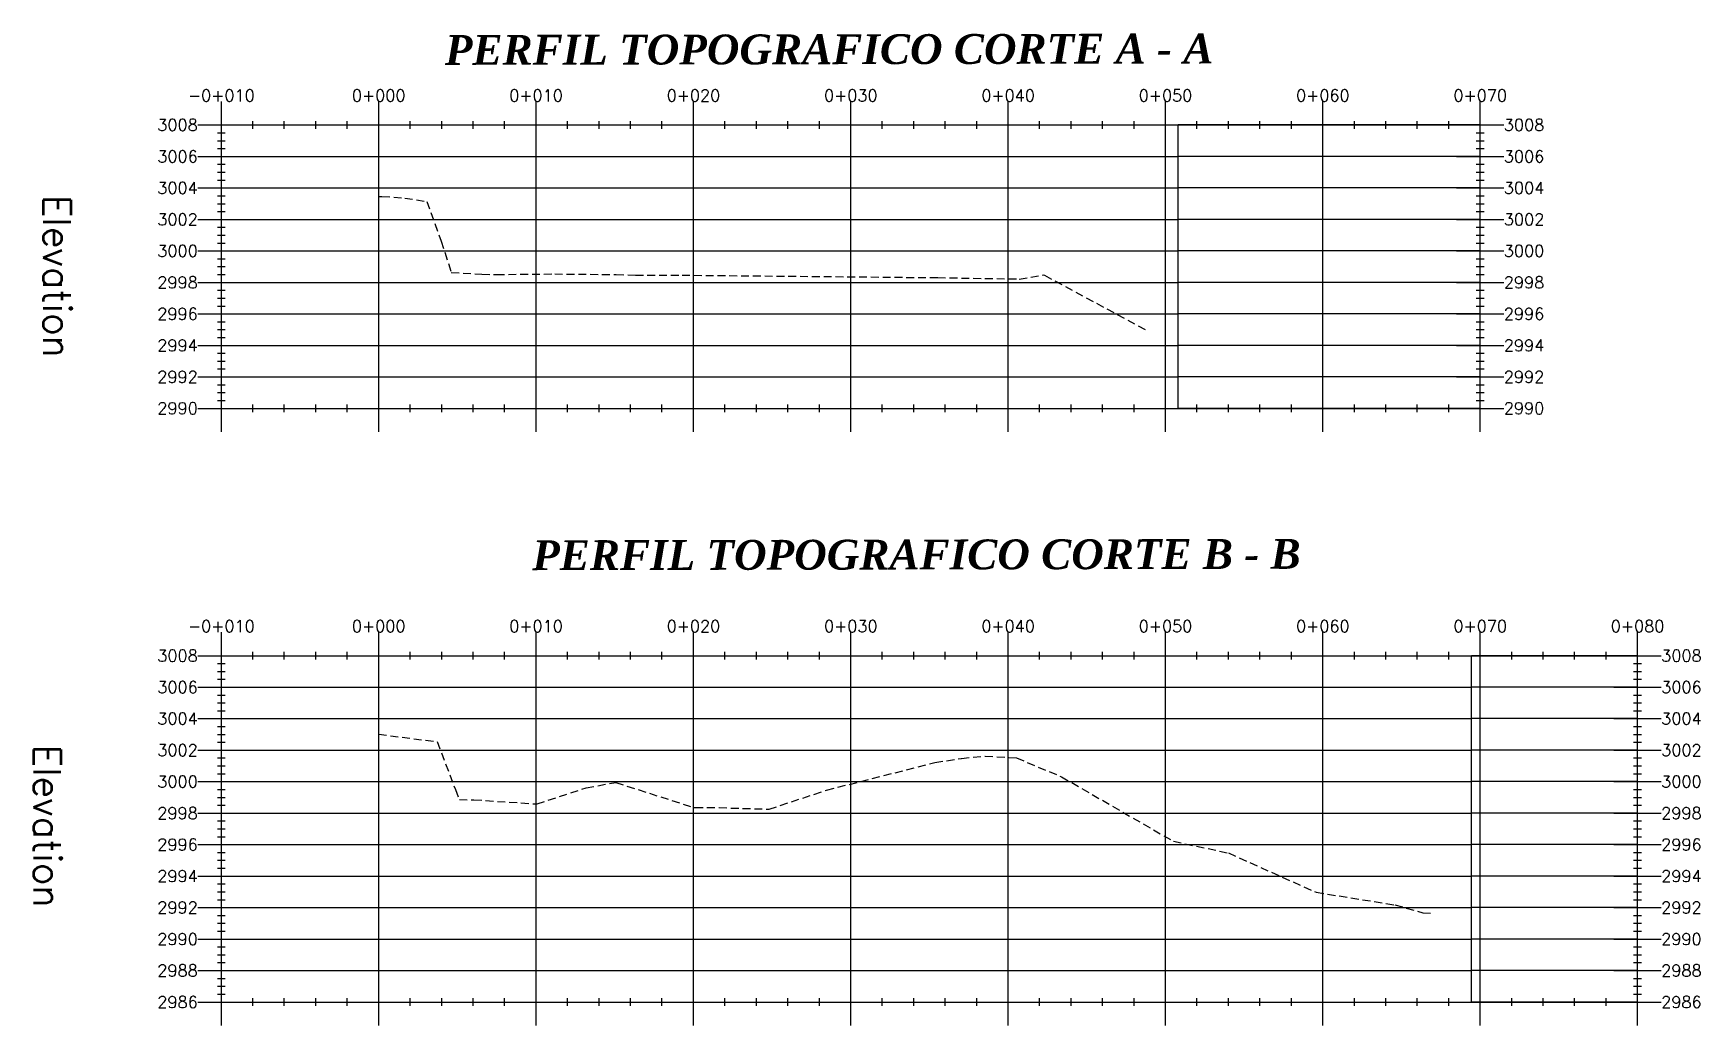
# Model space of a CAD drawing. Header units: metres. Extents: x 706327 to 707479, y 8490049 to 8490642.
# Drawn here: x 706326.9 to 706432.8, y 8490579.3 to 8490642.4 of the extents above; entities that cross this region are included whole.
import ezdxf

# ---------------------------------------------------------------- set-up
doc = ezdxf.new("R2010")
doc.units = ezdxf.units.M
doc.linetypes.add('DASHED', pattern=[0.75, 0.5, -0.25])
for name, color, linetype in [('C-PROP-BRNG', 92, 'Continuous'), ('C-ROAD-PROF', 1, 'DASHED'), ('C-ROAD-PROF-GRID-GEOM', 5, 'Continuous'), ('C-ROAD-PROF-GRID-MAJR', 8, 'Continuous'), ('C-ROAD-PROF-TEXT', 11, 'Continuous'), ('C-ROAD-PROF-TITL', 11, 'Continuous'), ('C-ROAD-PROF-TTLB', 5, 'Continuous')]:
    doc.layers.add(name, color=color, linetype=linetype)
doc.styles.add('MtXpl_Palatino_Linot', font='')
doc.styles.get("Standard").update_dxf_attribs({"font": 'simplex.shx'})
doc.styles.get('MtXpl_Palatino_Linot').set_extended_font_data('Palatino Linotype', italic=True, bold=True)

msp = doc.modelspace()

# ---------------------------------------------------------------- linework, layer by layer
at = {"layer": 'C-ROAD-PROF', "color": 1, "linetype": 'DASHED', "lineweight": -3}
for p, q in [((706348.8248, 8490631.9955), (706349.0278, 8490632.0005)), ((706349.0278, 8490632.0005), (706350.482, 8490631.8919)), ((706350.482, 8490631.8919), (706351.8863, 8490631.6779)), ((706351.8863, 8490631.6779), (706352.7988, 8490629.1604)), ((706352.7988, 8490629.1604), (706353.4316, 8490627.1729)), ((706353.4316, 8490627.1729), (706355.3759, 8490627.0545)), ((706355.3759, 8490627.0545), (706356.3182, 8490627.0379)), ((706356.3182, 8490627.0379), (706360.0124, 8490627.073)), ((706360.0124, 8490627.073), (706363.9081, 8490627.0281)), ((706363.9081, 8490627.0281), (706365.1427, 8490626.9904)), ((706365.1427, 8490626.9904), (706368.1025, 8490626.9945)), ((706368.1025, 8490626.9945), (706384.3516, 8490626.8362)), ((706384.3516, 8490626.8362), (706389.5294, 8490626.7479)), ((706389.5294, 8490626.7479), (706391.0708, 8490627.0148)), ((706391.0708, 8490627.0148), (706391.1372, 8490626.9848)), ((706391.1372, 8490626.9848), (706397.7382, 8490623.4312)), ((706348.8248, 8490597.8346), (706352.5388, 8490597.3638)), ((706352.5388, 8490597.3638), (706353.6948, 8490594.3293)), ((706377.2834, 8490594.2818), (706384.1697, 8490596.0345)), ((706384.1697, 8490596.0345), (706385.8474, 8490596.3025)), ((706385.8474, 8490596.3025), (706385.8486, 8490596.3023)), ((706385.8486, 8490596.3023), (706387.3607, 8490596.4377)), ((706387.3607, 8490596.4377), (706389.3509, 8490596.3326)), ((706389.3509, 8490596.3326), (706392.2107, 8490595.1346)), ((706362.0081, 8490594.4323), (706363.8858, 8490594.7729)), ((706363.8858, 8490594.7729), (706368.8289, 8490593.1834)), ((706392.2107, 8490595.1346), (706399.324, 8490591.0354)), ((706353.6948, 8490594.3293), (706353.9549, 8490593.6876)), ((706353.9549, 8490593.6876), (706354.8706, 8490593.6688)), ((706354.8706, 8490593.6688), (706358.886, 8490593.4058)), ((706358.886, 8490593.4058), (706362.0081, 8490594.4323)), ((706373.6294, 8490593.0746), (706377.2834, 8490594.2818)), ((706368.8289, 8490593.1834), (706368.9333, 8490593.1851)), ((706368.9333, 8490593.1851), (706370.4521, 8490593.1715)), ((706370.4521, 8490593.1715), (706373.6294, 8490593.0746)), ((706399.324, 8490591.0354), (706402.823, 8490590.2921)), ((706402.823, 8490590.2921), (706408.3878, 8490587.7973)), ((706408.3878, 8490587.7973), (706413.3958, 8490586.9951)), ((706413.3958, 8490586.9951), (706415.1748, 8490586.4997)), ((706415.1748, 8490586.4997), (706415.7198, 8490586.4565))]:
    msp.add_line(p, q, dxfattribs=at)
at = {"layer": 'C-ROAD-PROF-GRID-GEOM', "color": 5, "linetype": 'Continuous', "lineweight": -3}
for p, q in [((706348.8248, 8490618.5348), (706348.8248, 8490636.5348)), ((706399.6228, 8490618.5348), (706399.6228, 8490636.5348)), ((706348.8248, 8490580.8248), (706348.8248, 8490602.8248)), ((706418.273, 8490580.8248), (706418.273, 8490602.8248))]:
    msp.add_line(p, q, dxfattribs=at)
at = {"layer": 'C-ROAD-PROF-GRID-MAJR', "color": 8, "linetype": 'Continuous', "lineweight": -3}
for p, q in [((706338.8248, 8490636.5348), (706348.8248, 8490636.5348)), ((706338.8248, 8490618.5348), (706338.8248, 8490636.5348)), ((706348.8248, 8490636.5348), (706399.6228, 8490636.5348)), ((706348.8248, 8490618.5348), (706348.8248, 8490636.5348)), ((706358.8248, 8490618.5348), (706358.8248, 8490636.5348)), ((706368.8248, 8490618.5348), (706368.8248, 8490636.5348)), ((706378.8248, 8490618.5348), (706378.8248, 8490636.5348)), ((706388.8248, 8490618.5348), (706388.8248, 8490636.5348)), ((706398.8248, 8490618.5348), (706398.8248, 8490636.5348)), ((706418.8248, 8490636.5348), (706399.6228, 8490636.5348)), ((706408.8248, 8490618.5348), (706408.8248, 8490636.5348)), ((706418.8248, 8490618.5348), (706418.8248, 8490636.5348)), ((706338.8248, 8490634.5348), (706348.8248, 8490634.5348)), ((706348.8248, 8490634.5348), (706399.6228, 8490634.5348)), ((706418.8248, 8490634.5348), (706399.6228, 8490634.5348)), ((706338.8248, 8490632.5348), (706348.8248, 8490632.5348)), ((706348.8248, 8490632.5348), (706399.6228, 8490632.5348)), ((706418.8248, 8490632.5348), (706399.6228, 8490632.5348)), ((706338.8248, 8490630.5348), (706348.8248, 8490630.5348)), ((706348.8248, 8490630.5348), (706399.6228, 8490630.5348)), ((706418.8248, 8490630.5348), (706399.6228, 8490630.5348)), ((706338.8248, 8490628.5348), (706348.8248, 8490628.5348)), ((706348.8248, 8490628.5348), (706399.6228, 8490628.5348)), ((706418.8248, 8490628.5348), (706399.6228, 8490628.5348)), ((706338.8248, 8490626.5348), (706348.8248, 8490626.5348)), ((706348.8248, 8490626.5348), (706399.6228, 8490626.5348)), ((706418.8248, 8490626.5348), (706399.6228, 8490626.5348)), ((706338.8248, 8490624.5348), (706348.8248, 8490624.5348)), ((706348.8248, 8490624.5348), (706399.6228, 8490624.5348)), ((706418.8248, 8490624.5348), (706399.6228, 8490624.5348)), ((706338.8248, 8490622.5348), (706348.8248, 8490622.5348)), ((706348.8248, 8490622.5348), (706399.6228, 8490622.5348)), ((706418.8248, 8490622.5348), (706399.6228, 8490622.5348)), ((706338.8248, 8490620.5348), (706348.8248, 8490620.5348)), ((706348.8248, 8490620.5348), (706399.6228, 8490620.5348)), ((706418.8248, 8490620.5348), (706399.6228, 8490620.5348)), ((706338.8248, 8490618.5348), (706348.8248, 8490618.5348)), ((706348.8248, 8490618.5348), (706399.6228, 8490618.5348)), ((706418.8248, 8490618.5348), (706399.6228, 8490618.5348)), ((706338.8248, 8490602.8248), (706348.8248, 8490602.8248)), ((706338.8248, 8490580.8248), (706338.8248, 8490602.8248)), ((706348.8248, 8490602.8248), (706418.273, 8490602.8248)), ((706348.8248, 8490580.8248), (706348.8248, 8490602.8248)), ((706358.8248, 8490580.8248), (706358.8248, 8490602.8248)), ((706368.8248, 8490580.8248), (706368.8248, 8490602.8248)), ((706378.8248, 8490580.8248), (706378.8248, 8490602.8248)), ((706388.8248, 8490580.8248), (706388.8248, 8490602.8248)), ((706398.8248, 8490580.8248), (706398.8248, 8490602.8248)), ((706408.8248, 8490580.8248), (706408.8248, 8490602.8248)), ((706428.8248, 8490602.8248), (706418.273, 8490602.8248)), ((706418.8248, 8490580.8248), (706418.8248, 8490602.8248)), ((706428.8248, 8490580.8248), (706428.8248, 8490602.8248)), ((706338.8248, 8490600.8248), (706348.8248, 8490600.8248)), ((706348.8248, 8490600.8248), (706418.273, 8490600.8248)), ((706428.8248, 8490600.8248), (706418.273, 8490600.8248)), ((706338.8248, 8490598.8248), (706348.8248, 8490598.8248)), ((706348.8248, 8490598.8248), (706418.273, 8490598.8248)), ((706428.8248, 8490598.8248), (706418.273, 8490598.8248)), ((706338.8248, 8490596.8248), (706348.8248, 8490596.8248)), ((706348.8248, 8490596.8248), (706418.273, 8490596.8248)), ((706428.8248, 8490596.8248), (706418.273, 8490596.8248)), ((706338.8248, 8490594.8248), (706348.8248, 8490594.8248)), ((706348.8248, 8490594.8248), (706418.273, 8490594.8248)), ((706428.8248, 8490594.8248), (706418.273, 8490594.8248)), ((706338.8248, 8490592.8248), (706348.8248, 8490592.8248)), ((706348.8248, 8490592.8248), (706418.273, 8490592.8248)), ((706428.8248, 8490592.8248), (706418.273, 8490592.8248)), ((706338.8248, 8490590.8248), (706348.8248, 8490590.8248)), ((706348.8248, 8490590.8248), (706418.273, 8490590.8248)), ((706428.8248, 8490590.8248), (706418.273, 8490590.8248)), ((706338.8248, 8490588.8248), (706348.8248, 8490588.8248)), ((706348.8248, 8490588.8248), (706418.273, 8490588.8248)), ((706428.8248, 8490588.8248), (706418.273, 8490588.8248)), ((706338.8248, 8490586.8248), (706348.8248, 8490586.8248)), ((706348.8248, 8490586.8248), (706418.273, 8490586.8248)), ((706428.8248, 8490586.8248), (706418.273, 8490586.8248)), ((706338.8248, 8490584.8248), (706348.8248, 8490584.8248)), ((706348.8248, 8490584.8248), (706418.273, 8490584.8248)), ((706428.8248, 8490584.8248), (706418.273, 8490584.8248)), ((706338.8248, 8490582.8248), (706348.8248, 8490582.8248)), ((706348.8248, 8490582.8248), (706418.273, 8490582.8248)), ((706428.8248, 8490582.8248), (706418.273, 8490582.8248)), ((706338.8248, 8490580.8248), (706348.8248, 8490580.8248)), ((706348.8248, 8490580.8248), (706418.273, 8490580.8248)), ((706428.8248, 8490580.8248), (706418.273, 8490580.8248))]:
    msp.add_line(p, q, dxfattribs=at)
at = {"layer": 'C-ROAD-PROF-TEXT', "color": 11, "linetype": 'Continuous', "lineweight": -3}
for p, q in [((706338.8248, 8490635.0348), (706338.8248, 8490638.0348)), ((706348.8248, 8490635.0348), (706348.8248, 8490638.0348)), ((706358.8248, 8490635.0348), (706358.8248, 8490638.0348)), ((706368.8248, 8490635.0348), (706368.8248, 8490638.0348)), ((706378.8248, 8490635.0348), (706378.8248, 8490638.0348)), ((706388.8248, 8490635.0348), (706388.8248, 8490638.0348)), ((706398.8248, 8490635.0348), (706398.8248, 8490638.0348)), ((706408.8248, 8490635.0348), (706408.8248, 8490638.0348)), ((706418.8248, 8490635.0348), (706418.8248, 8490638.0348)), ((706337.3248, 8490636.5348), (706340.3248, 8490636.5348)), ((706338.5748, 8490636.0348), (706339.0748, 8490636.0348)), ((706340.8248, 8490636.2848), (706340.8248, 8490636.7848)), ((706342.8248, 8490636.2848), (706342.8248, 8490636.7848)), ((706344.8248, 8490636.2848), (706344.8248, 8490636.7848)), ((706346.8248, 8490636.2848), (706346.8248, 8490636.7848)), ((706350.8248, 8490636.2848), (706350.8248, 8490636.7848)), ((706352.8248, 8490636.2848), (706352.8248, 8490636.7848)), ((706354.8248, 8490636.2848), (706354.8248, 8490636.7848)), ((706356.8248, 8490636.2848), (706356.8248, 8490636.7848)), ((706360.8248, 8490636.2848), (706360.8248, 8490636.7848)), ((706362.8248, 8490636.2848), (706362.8248, 8490636.7848)), ((706364.8248, 8490636.2848), (706364.8248, 8490636.7848)), ((706366.8248, 8490636.2848), (706366.8248, 8490636.7848)), ((706370.8248, 8490636.2848), (706370.8248, 8490636.7848)), ((706372.8248, 8490636.2848), (706372.8248, 8490636.7848)), ((706374.8248, 8490636.2848), (706374.8248, 8490636.7848)), ((706376.8248, 8490636.2848), (706376.8248, 8490636.7848)), ((706380.8248, 8490636.2848), (706380.8248, 8490636.7848)), ((706382.8248, 8490636.2848), (706382.8248, 8490636.7848)), ((706384.8248, 8490636.2848), (706384.8248, 8490636.7848)), ((706386.8248, 8490636.2848), (706386.8248, 8490636.7848)), ((706390.8248, 8490636.2848), (706390.8248, 8490636.7848)), ((706392.8248, 8490636.2848), (706392.8248, 8490636.7848)), ((706394.8248, 8490636.2848), (706394.8248, 8490636.7848)), ((706396.8248, 8490636.2848), (706396.8248, 8490636.7848)), ((706400.8248, 8490636.2848), (706400.8248, 8490636.7848)), ((706402.8248, 8490636.2848), (706402.8248, 8490636.7848)), ((706404.8248, 8490636.2848), (706404.8248, 8490636.7848)), ((706406.8248, 8490636.2848), (706406.8248, 8490636.7848)), ((706410.8248, 8490636.2848), (706410.8248, 8490636.7848)), ((706412.8248, 8490636.2848), (706412.8248, 8490636.7848)), ((706414.8248, 8490636.2848), (706414.8248, 8490636.7848)), ((706416.8248, 8490636.2848), (706416.8248, 8490636.7848)), ((706417.3248, 8490636.5348), (706420.3248, 8490636.5348)), ((706418.5748, 8490636.0348), (706419.0748, 8490636.0348)), ((706338.5748, 8490635.5348), (706339.0748, 8490635.5348)), ((706338.5748, 8490635.0348), (706339.0748, 8490635.0348)), ((706418.5748, 8490635.5348), (706419.0748, 8490635.5348)), ((706418.5748, 8490635.0348), (706419.0748, 8490635.0348)), ((706337.3248, 8490634.5348), (706340.3248, 8490634.5348)), ((706338.5748, 8490634.0348), (706339.0748, 8490634.0348)), ((706417.3248, 8490634.5348), (706420.3248, 8490634.5348)), ((706418.5748, 8490634.0348), (706419.0748, 8490634.0348)), ((706338.5748, 8490633.5348), (706339.0748, 8490633.5348)), ((706338.5748, 8490633.0348), (706339.0748, 8490633.0348)), ((706418.5748, 8490633.5348), (706419.0748, 8490633.5348)), ((706418.5748, 8490633.0348), (706419.0748, 8490633.0348)), ((706337.3248, 8490632.5348), (706340.3248, 8490632.5348)), ((706338.5748, 8490632.0348), (706339.0748, 8490632.0348)), ((706417.3248, 8490632.5348), (706420.3248, 8490632.5348)), ((706418.5748, 8490632.0348), (706419.0748, 8490632.0348)), ((706338.5748, 8490631.5348), (706339.0748, 8490631.5348)), ((706338.5748, 8490631.0348), (706339.0748, 8490631.0348)), ((706418.5748, 8490631.5348), (706419.0748, 8490631.5348)), ((706418.5748, 8490631.0348), (706419.0748, 8490631.0348)), ((706337.3248, 8490630.5348), (706340.3248, 8490630.5348)), ((706338.5748, 8490630.0348), (706339.0748, 8490630.0348)), ((706417.3248, 8490630.5348), (706420.3248, 8490630.5348)), ((706418.5748, 8490630.0348), (706419.0748, 8490630.0348)), ((706337.3248, 8490628.5348), (706340.3248, 8490628.5348)), ((706338.5748, 8490629.5348), (706339.0748, 8490629.5348)), ((706338.5748, 8490629.0348), (706339.0748, 8490629.0348)), ((706417.3248, 8490628.5348), (706420.3248, 8490628.5348)), ((706418.5748, 8490629.5348), (706419.0748, 8490629.5348)), ((706418.5748, 8490629.0348), (706419.0748, 8490629.0348)), ((706338.5748, 8490628.0348), (706339.0748, 8490628.0348)), ((706338.5748, 8490627.5348), (706339.0748, 8490627.5348)), ((706418.5748, 8490628.0348), (706419.0748, 8490628.0348)), ((706418.5748, 8490627.5348), (706419.0748, 8490627.5348)), ((706337.3248, 8490626.5348), (706340.3248, 8490626.5348)), ((706338.5748, 8490627.0348), (706339.0748, 8490627.0348)), ((706417.3248, 8490626.5348), (706420.3248, 8490626.5348)), ((706418.5748, 8490627.0348), (706419.0748, 8490627.0348)), ((706338.5748, 8490626.0348), (706339.0748, 8490626.0348)), ((706338.5748, 8490625.5348), (706339.0748, 8490625.5348)), ((706418.5748, 8490626.0348), (706419.0748, 8490626.0348)), ((706418.5748, 8490625.5348), (706419.0748, 8490625.5348)), ((706337.3248, 8490624.5348), (706340.3248, 8490624.5348)), ((706338.5748, 8490625.0348), (706339.0748, 8490625.0348)), ((706417.3248, 8490624.5348), (706420.3248, 8490624.5348)), ((706418.5748, 8490625.0348), (706419.0748, 8490625.0348)), ((706338.5748, 8490624.0348), (706339.0748, 8490624.0348)), ((706338.5748, 8490623.5348), (706339.0748, 8490623.5348)), ((706418.5748, 8490624.0348), (706419.0748, 8490624.0348)), ((706418.5748, 8490623.5348), (706419.0748, 8490623.5348)), ((706337.3248, 8490622.5348), (706340.3248, 8490622.5348)), ((706338.5748, 8490623.0348), (706339.0748, 8490623.0348)), ((706417.3248, 8490622.5348), (706420.3248, 8490622.5348)), ((706418.5748, 8490623.0348), (706419.0748, 8490623.0348)), ((706338.5748, 8490622.0348), (706339.0748, 8490622.0348)), ((706338.5748, 8490621.5348), (706339.0748, 8490621.5348)), ((706418.5748, 8490622.0348), (706419.0748, 8490622.0348)), ((706418.5748, 8490621.5348), (706419.0748, 8490621.5348)), ((706337.3248, 8490620.5348), (706340.3248, 8490620.5348)), ((706338.5748, 8490621.0348), (706339.0748, 8490621.0348)), ((706338.5748, 8490620.0348), (706339.0748, 8490620.0348)), ((706338.8248, 8490617.0348), (706338.8248, 8490620.0348)), ((706348.8248, 8490617.0348), (706348.8248, 8490620.0348)), ((706358.8248, 8490617.0348), (706358.8248, 8490620.0348)), ((706368.8248, 8490617.0348), (706368.8248, 8490620.0348)), ((706378.8248, 8490617.0348), (706378.8248, 8490620.0348)), ((706388.8248, 8490617.0348), (706388.8248, 8490620.0348)), ((706398.8248, 8490617.0348), (706398.8248, 8490620.0348)), ((706408.8248, 8490617.0348), (706408.8248, 8490620.0348)), ((706417.3248, 8490620.5348), (706420.3248, 8490620.5348)), ((706418.5748, 8490621.0348), (706419.0748, 8490621.0348)), ((706418.5748, 8490620.0348), (706419.0748, 8490620.0348)), ((706418.8248, 8490617.0348), (706418.8248, 8490620.0348)), ((706338.5748, 8490619.5348), (706339.0748, 8490619.5348)), ((706338.5748, 8490619.0348), (706339.0748, 8490619.0348)), ((706418.5748, 8490619.5348), (706419.0748, 8490619.5348)), ((706418.5748, 8490619.0348), (706419.0748, 8490619.0348)), ((706337.3248, 8490618.5348), (706340.3248, 8490618.5348)), ((706340.8248, 8490618.2848), (706340.8248, 8490618.7848)), ((706342.8248, 8490618.2848), (706342.8248, 8490618.7848)), ((706344.8248, 8490618.2848), (706344.8248, 8490618.7848)), ((706346.8248, 8490618.2848), (706346.8248, 8490618.7848)), ((706350.8248, 8490618.2848), (706350.8248, 8490618.7848)), ((706352.8248, 8490618.2848), (706352.8248, 8490618.7848)), ((706354.8248, 8490618.2848), (706354.8248, 8490618.7848)), ((706356.8248, 8490618.2848), (706356.8248, 8490618.7848)), ((706360.8248, 8490618.2848), (706360.8248, 8490618.7848)), ((706362.8248, 8490618.2848), (706362.8248, 8490618.7848)), ((706364.8248, 8490618.2848), (706364.8248, 8490618.7848)), ((706366.8248, 8490618.2848), (706366.8248, 8490618.7848)), ((706370.8248, 8490618.2848), (706370.8248, 8490618.7848)), ((706372.8248, 8490618.2848), (706372.8248, 8490618.7848)), ((706374.8248, 8490618.2848), (706374.8248, 8490618.7848)), ((706376.8248, 8490618.2848), (706376.8248, 8490618.7848)), ((706380.8248, 8490618.2848), (706380.8248, 8490618.7848)), ((706382.8248, 8490618.2848), (706382.8248, 8490618.7848)), ((706384.8248, 8490618.2848), (706384.8248, 8490618.7848)), ((706386.8248, 8490618.2848), (706386.8248, 8490618.7848)), ((706390.8248, 8490618.2848), (706390.8248, 8490618.7848)), ((706392.8248, 8490618.2848), (706392.8248, 8490618.7848)), ((706394.8248, 8490618.2848), (706394.8248, 8490618.7848)), ((706396.8248, 8490618.2848), (706396.8248, 8490618.7848)), ((706400.8248, 8490618.2848), (706400.8248, 8490618.7848)), ((706402.8248, 8490618.2848), (706402.8248, 8490618.7848)), ((706404.8248, 8490618.2848), (706404.8248, 8490618.7848)), ((706406.8248, 8490618.2848), (706406.8248, 8490618.7848)), ((706410.8248, 8490618.2848), (706410.8248, 8490618.7848)), ((706412.8248, 8490618.2848), (706412.8248, 8490618.7848)), ((706414.8248, 8490618.2848), (706414.8248, 8490618.7848)), ((706416.8248, 8490618.2848), (706416.8248, 8490618.7848)), ((706417.3248, 8490618.5348), (706420.3248, 8490618.5348)), ((706338.8248, 8490601.3248), (706338.8248, 8490604.3248)), ((706348.8248, 8490601.3248), (706348.8248, 8490604.3248)), ((706358.8248, 8490601.3248), (706358.8248, 8490604.3248)), ((706368.8248, 8490601.3248), (706368.8248, 8490604.3248)), ((706378.8248, 8490601.3248), (706378.8248, 8490604.3248)), ((706388.8248, 8490601.3248), (706388.8248, 8490604.3248)), ((706398.8248, 8490601.3248), (706398.8248, 8490604.3248)), ((706408.8248, 8490601.3248), (706408.8248, 8490604.3248)), ((706418.8248, 8490601.3248), (706418.8248, 8490604.3248)), ((706428.8248, 8490601.3248), (706428.8248, 8490604.3248)), ((706337.3248, 8490602.8248), (706340.3248, 8490602.8248)), ((706338.5748, 8490602.3248), (706339.0748, 8490602.3248)), ((706340.8248, 8490602.5748), (706340.8248, 8490603.0748)), ((706342.8248, 8490602.5748), (706342.8248, 8490603.0748)), ((706344.8248, 8490602.5748), (706344.8248, 8490603.0748)), ((706346.8248, 8490602.5748), (706346.8248, 8490603.0748)), ((706350.8248, 8490602.5748), (706350.8248, 8490603.0748)), ((706352.8248, 8490602.5748), (706352.8248, 8490603.0748)), ((706354.8248, 8490602.5748), (706354.8248, 8490603.0748)), ((706356.8248, 8490602.5748), (706356.8248, 8490603.0748)), ((706360.8248, 8490602.5748), (706360.8248, 8490603.0748)), ((706362.8248, 8490602.5748), (706362.8248, 8490603.0748)), ((706364.8248, 8490602.5748), (706364.8248, 8490603.0748)), ((706366.8248, 8490602.5748), (706366.8248, 8490603.0748)), ((706370.8248, 8490602.5748), (706370.8248, 8490603.0748)), ((706372.8248, 8490602.5748), (706372.8248, 8490603.0748)), ((706374.8248, 8490602.5748), (706374.8248, 8490603.0748)), ((706376.8248, 8490602.5748), (706376.8248, 8490603.0748)), ((706380.8248, 8490602.5748), (706380.8248, 8490603.0748)), ((706382.8248, 8490602.5748), (706382.8248, 8490603.0748)), ((706384.8248, 8490602.5748), (706384.8248, 8490603.0748)), ((706386.8248, 8490602.5748), (706386.8248, 8490603.0748)), ((706390.8248, 8490602.5748), (706390.8248, 8490603.0748)), ((706392.8248, 8490602.5748), (706392.8248, 8490603.0748)), ((706394.8248, 8490602.5748), (706394.8248, 8490603.0748)), ((706396.8248, 8490602.5748), (706396.8248, 8490603.0748)), ((706400.8248, 8490602.5748), (706400.8248, 8490603.0748)), ((706402.8248, 8490602.5748), (706402.8248, 8490603.0748)), ((706404.8248, 8490602.5748), (706404.8248, 8490603.0748)), ((706406.8248, 8490602.5748), (706406.8248, 8490603.0748)), ((706410.8248, 8490602.5748), (706410.8248, 8490603.0748)), ((706412.8248, 8490602.5748), (706412.8248, 8490603.0748)), ((706414.8248, 8490602.5748), (706414.8248, 8490603.0748)), ((706416.8248, 8490602.5748), (706416.8248, 8490603.0748)), ((706420.8248, 8490602.5748), (706420.8248, 8490603.0748)), ((706422.8248, 8490602.5748), (706422.8248, 8490603.0748)), ((706424.8248, 8490602.5748), (706424.8248, 8490603.0748)), ((706426.8248, 8490602.5748), (706426.8248, 8490603.0748)), ((706427.3248, 8490602.8248), (706430.3248, 8490602.8248)), ((706428.5748, 8490602.3248), (706429.0748, 8490602.3248)), ((706338.5748, 8490601.8248), (706339.0748, 8490601.8248)), ((706338.5748, 8490601.3248), (706339.0748, 8490601.3248)), ((706428.5748, 8490601.8248), (706429.0748, 8490601.8248)), ((706428.5748, 8490601.3248), (706429.0748, 8490601.3248)), ((706337.3248, 8490600.8248), (706340.3248, 8490600.8248)), ((706338.5748, 8490600.3248), (706339.0748, 8490600.3248)), ((706427.3248, 8490600.8248), (706430.3248, 8490600.8248)), ((706428.5748, 8490600.3248), (706429.0748, 8490600.3248)), ((706338.5748, 8490599.8248), (706339.0748, 8490599.8248)), ((706338.5748, 8490599.3248), (706339.0748, 8490599.3248)), ((706428.5748, 8490599.8248), (706429.0748, 8490599.8248)), ((706428.5748, 8490599.3248), (706429.0748, 8490599.3248)), ((706337.3248, 8490598.8248), (706340.3248, 8490598.8248)), ((706338.5748, 8490598.3248), (706339.0748, 8490598.3248)), ((706338.5748, 8490597.8248), (706339.0748, 8490597.8248)), ((706427.3248, 8490598.8248), (706430.3248, 8490598.8248)), ((706428.5748, 8490598.3248), (706429.0748, 8490598.3248)), ((706428.5748, 8490597.8248), (706429.0748, 8490597.8248)), ((706337.3248, 8490596.8248), (706340.3248, 8490596.8248)), ((706338.5748, 8490597.3248), (706339.0748, 8490597.3248)), ((706427.3248, 8490596.8248), (706430.3248, 8490596.8248)), ((706428.5748, 8490597.3248), (706429.0748, 8490597.3248)), ((706338.5748, 8490596.3248), (706339.0748, 8490596.3248)), ((706338.5748, 8490595.8248), (706339.0748, 8490595.8248)), ((706428.5748, 8490596.3248), (706429.0748, 8490596.3248)), ((706428.5748, 8490595.8248), (706429.0748, 8490595.8248)), ((706337.3248, 8490594.8248), (706340.3248, 8490594.8248)), ((706338.5748, 8490595.3248), (706339.0748, 8490595.3248)), ((706427.3248, 8490594.8248), (706430.3248, 8490594.8248)), ((706428.5748, 8490595.3248), (706429.0748, 8490595.3248)), ((706338.5748, 8490594.3248), (706339.0748, 8490594.3248)), ((706338.5748, 8490593.8248), (706339.0748, 8490593.8248)), ((706428.5748, 8490594.3248), (706429.0748, 8490594.3248)), ((706428.5748, 8490593.8248), (706429.0748, 8490593.8248)), ((706337.3248, 8490592.8248), (706340.3248, 8490592.8248)), ((706338.5748, 8490593.3248), (706339.0748, 8490593.3248)), ((706427.3248, 8490592.8248), (706430.3248, 8490592.8248)), ((706428.5748, 8490593.3248), (706429.0748, 8490593.3248)), ((706338.5748, 8490592.3248), (706339.0748, 8490592.3248)), ((706338.5748, 8490591.8248), (706339.0748, 8490591.8248)), ((706428.5748, 8490592.3248), (706429.0748, 8490592.3248)), ((706428.5748, 8490591.8248), (706429.0748, 8490591.8248)), ((706337.3248, 8490590.8248), (706340.3248, 8490590.8248)), ((706338.5748, 8490591.3248), (706339.0748, 8490591.3248)), ((706427.3248, 8490590.8248), (706430.3248, 8490590.8248)), ((706428.5748, 8490591.3248), (706429.0748, 8490591.3248)), ((706338.5748, 8490590.3248), (706339.0748, 8490590.3248)), ((706338.5748, 8490589.8248), (706339.0748, 8490589.8248)), ((706338.5748, 8490589.3248), (706339.0748, 8490589.3248)), ((706428.5748, 8490590.3248), (706429.0748, 8490590.3248)), ((706428.5748, 8490589.8248), (706429.0748, 8490589.8248)), ((706428.5748, 8490589.3248), (706429.0748, 8490589.3248)), ((706337.3248, 8490588.8248), (706340.3248, 8490588.8248)), ((706338.5748, 8490588.3248), (706339.0748, 8490588.3248)), ((706427.3248, 8490588.8248), (706430.3248, 8490588.8248)), ((706428.5748, 8490588.3248), (706429.0748, 8490588.3248)), ((706338.5748, 8490587.8248), (706339.0748, 8490587.8248)), ((706338.5748, 8490587.3248), (706339.0748, 8490587.3248)), ((706428.5748, 8490587.8248), (706429.0748, 8490587.8248)), ((706428.5748, 8490587.3248), (706429.0748, 8490587.3248)), ((706337.3248, 8490586.8248), (706340.3248, 8490586.8248)), ((706338.5748, 8490586.3248), (706339.0748, 8490586.3248)), ((706427.3248, 8490586.8248), (706430.3248, 8490586.8248)), ((706428.5748, 8490586.3248), (706429.0748, 8490586.3248)), ((706338.5748, 8490585.8248), (706339.0748, 8490585.8248)), ((706338.5748, 8490585.3248), (706339.0748, 8490585.3248)), ((706428.5748, 8490585.8248), (706429.0748, 8490585.8248)), ((706428.5748, 8490585.3248), (706429.0748, 8490585.3248)), ((706337.3248, 8490584.8248), (706340.3248, 8490584.8248)), ((706338.5748, 8490584.3248), (706339.0748, 8490584.3248)), ((706427.3248, 8490584.8248), (706430.3248, 8490584.8248)), ((706428.5748, 8490584.3248), (706429.0748, 8490584.3248)), ((706338.5748, 8490583.8248), (706339.0748, 8490583.8248)), ((706338.5748, 8490583.3248), (706339.0748, 8490583.3248)), ((706428.5748, 8490583.8248), (706429.0748, 8490583.8248)), ((706428.5748, 8490583.3248), (706429.0748, 8490583.3248)), ((706337.3248, 8490582.8248), (706340.3248, 8490582.8248)), ((706338.5748, 8490582.3248), (706339.0748, 8490582.3248)), ((706338.8248, 8490579.3248), (706338.8248, 8490582.3248)), ((706348.8248, 8490579.3248), (706348.8248, 8490582.3248)), ((706358.8248, 8490579.3248), (706358.8248, 8490582.3248)), ((706368.8248, 8490579.3248), (706368.8248, 8490582.3248)), ((706378.8248, 8490579.3248), (706378.8248, 8490582.3248)), ((706388.8248, 8490579.3248), (706388.8248, 8490582.3248)), ((706398.8248, 8490579.3248), (706398.8248, 8490582.3248)), ((706408.8248, 8490579.3248), (706408.8248, 8490582.3248)), ((706418.8248, 8490579.3248), (706418.8248, 8490582.3248)), ((706427.3248, 8490582.8248), (706430.3248, 8490582.8248)), ((706428.5748, 8490582.3248), (706429.0748, 8490582.3248)), ((706428.8248, 8490579.3248), (706428.8248, 8490582.3248)), ((706338.5748, 8490581.8248), (706339.0748, 8490581.8248)), ((706338.5748, 8490581.3248), (706339.0748, 8490581.3248)), ((706340.8248, 8490580.5748), (706340.8248, 8490581.0748)), ((706342.8248, 8490580.5748), (706342.8248, 8490581.0748)), ((706344.8248, 8490580.5748), (706344.8248, 8490581.0748)), ((706346.8248, 8490580.5748), (706346.8248, 8490581.0748)), ((706350.8248, 8490580.5748), (706350.8248, 8490581.0748)), ((706352.8248, 8490580.5748), (706352.8248, 8490581.0748)), ((706354.8248, 8490580.5748), (706354.8248, 8490581.0748)), ((706356.8248, 8490580.5748), (706356.8248, 8490581.0748)), ((706360.8248, 8490580.5748), (706360.8248, 8490581.0748)), ((706362.8248, 8490580.5748), (706362.8248, 8490581.0748)), ((706364.8248, 8490580.5748), (706364.8248, 8490581.0748)), ((706366.8248, 8490580.5748), (706366.8248, 8490581.0748)), ((706370.8248, 8490580.5748), (706370.8248, 8490581.0748)), ((706372.8248, 8490580.5748), (706372.8248, 8490581.0748)), ((706374.8248, 8490580.5748), (706374.8248, 8490581.0748)), ((706376.8248, 8490580.5748), (706376.8248, 8490581.0748)), ((706380.8248, 8490580.5748), (706380.8248, 8490581.0748)), ((706382.8248, 8490580.5748), (706382.8248, 8490581.0748)), ((706384.8248, 8490580.5748), (706384.8248, 8490581.0748)), ((706386.8248, 8490580.5748), (706386.8248, 8490581.0748)), ((706390.8248, 8490580.5748), (706390.8248, 8490581.0748)), ((706392.8248, 8490580.5748), (706392.8248, 8490581.0748)), ((706394.8248, 8490580.5748), (706394.8248, 8490581.0748)), ((706396.8248, 8490580.5748), (706396.8248, 8490581.0748)), ((706400.8248, 8490580.5748), (706400.8248, 8490581.0748)), ((706402.8248, 8490580.5748), (706402.8248, 8490581.0748)), ((706404.8248, 8490580.5748), (706404.8248, 8490581.0748)), ((706406.8248, 8490580.5748), (706406.8248, 8490581.0748)), ((706410.8248, 8490580.5748), (706410.8248, 8490581.0748)), ((706412.8248, 8490580.5748), (706412.8248, 8490581.0748)), ((706414.8248, 8490580.5748), (706414.8248, 8490581.0748)), ((706416.8248, 8490580.5748), (706416.8248, 8490581.0748)), ((706420.8248, 8490580.5748), (706420.8248, 8490581.0748)), ((706422.8248, 8490580.5748), (706422.8248, 8490581.0748)), ((706424.8248, 8490580.5748), (706424.8248, 8490581.0748)), ((706426.8248, 8490580.5748), (706426.8248, 8490581.0748)), ((706428.5748, 8490581.8248), (706429.0748, 8490581.8248)), ((706428.5748, 8490581.3248), (706429.0748, 8490581.3248)), ((706337.3248, 8490580.8248), (706340.3248, 8490580.8248)), ((706427.3248, 8490580.8248), (706430.3248, 8490580.8248))]:
    msp.add_line(p, q, dxfattribs=at)
at = {"layer": 'C-ROAD-PROF-TTLB', "color": 5, "linetype": 'Continuous', "lineweight": -3}
for p, q in [((706338.8248, 8490618.5348), (706338.8248, 8490636.5348)), ((706338.8248, 8490636.5348), (706418.8248, 8490636.5348)), ((706418.8248, 8490618.5348), (706418.8248, 8490636.5348)), ((706338.8248, 8490618.5348), (706418.8248, 8490618.5348)), ((706338.8248, 8490580.8248), (706338.8248, 8490602.8248)), ((706338.8248, 8490602.8248), (706428.8248, 8490602.8248)), ((706428.8248, 8490580.8248), (706428.8248, 8490602.8248)), ((706338.8248, 8490580.8248), (706428.8248, 8490580.8248))]:
    msp.add_line(p, q, dxfattribs=at)

# ---------------------------------------------------------------- texts
at = {"layer": 'C-PROP-BRNG', "color": 42, "style": 'MtXpl_Palatino_Linot'}
for s, p in [('PERFIL TOPOGRAFICO CORTE A - A', (706353.0313, 8490640.3502)), ('PERFIL TOPOGRAFICO CORTE B - B', (706358.5796, 8490608.2551))]:
    msp.add_text(s, height=1.898438, rotation=0.105359, dxfattribs=at).set_placement(p)
at = {"layer": 'C-ROAD-PROF-TEXT', "color": 11, "linetype": 'Continuous', "lineweight": -3, "char_height": 0.75}
for s, insert, attachment_point in [('-0+010', (706338.8248, 8490638.0348), 8), ('0+000', (706348.8248, 8490638.0348), 8), ('0+010', (706358.8248, 8490638.0348), 8), ('0+020', (706368.8248, 8490638.0348), 8), ('0+030', (706378.8248, 8490638.0348), 8), ('0+040', (706388.8248, 8490638.0348), 8), ('0+050', (706398.8248, 8490638.0348), 8), ('0+060', (706408.8248, 8490638.0348), 8), ('0+070', (706418.8248, 8490638.0348), 8), ('3008', (706337.3248, 8490636.5348), 6), ('3008', (706420.3248, 8490636.5348), 4), ('3006', (706337.3248, 8490634.5348), 6), ('3006', (706420.3248, 8490634.5348), 4), ('3004', (706337.3248, 8490632.5348), 6), ('3004', (706420.3248, 8490632.5348), 4), ('3002', (706337.3248, 8490630.5348), 6), ('3002', (706420.3248, 8490630.5348), 4), ('3000', (706337.3248, 8490628.5348), 6), ('3000', (706420.3248, 8490628.5348), 4), ('2998', (706337.3248, 8490626.5348), 6), ('2998', (706420.3248, 8490626.5348), 4), ('2996', (706337.3248, 8490624.5348), 6), ('2996', (706420.3248, 8490624.5348), 4), ('2994', (706337.3248, 8490622.5348), 6), ('2994', (706420.3248, 8490622.5348), 4), ('2992', (706337.3248, 8490620.5348), 6), ('2992', (706420.3248, 8490620.5348), 4), ('2990', (706337.3248, 8490618.5348), 6), ('2990', (706420.3248, 8490618.5348), 4), ('-0+010', (706338.8248, 8490604.3248), 8), ('0+000', (706348.8248, 8490604.3248), 8), ('0+010', (706358.8248, 8490604.3248), 8), ('0+020', (706368.8248, 8490604.3248), 8), ('0+030', (706378.8248, 8490604.3248), 8), ('0+040', (706388.8248, 8490604.3248), 8), ('0+050', (706398.8248, 8490604.3248), 8), ('0+060', (706408.8248, 8490604.3248), 8), ('0+070', (706418.8248, 8490604.3248), 8), ('0+080', (706428.8248, 8490604.3248), 8), ('3008', (706337.3248, 8490602.8248), 6), ('3008', (706430.3248, 8490602.8248), 4), ('3006', (706337.3248, 8490600.8248), 6), ('3006', (706430.3248, 8490600.8248), 4), ('3004', (706337.3248, 8490598.8248), 6), ('3004', (706430.3248, 8490598.8248), 4), ('3002', (706337.3248, 8490596.8248), 6), ('3002', (706430.3248, 8490596.8248), 4), ('3000', (706337.3248, 8490594.8248), 6), ('3000', (706430.3248, 8490594.8248), 4), ('2998', (706337.3248, 8490592.8248), 6), ('2998', (706430.3248, 8490592.8248), 4), ('2996', (706337.3248, 8490590.8248), 6), ('2996', (706430.3248, 8490590.8248), 4), ('2994', (706337.3248, 8490588.8248), 6), ('2994', (706430.3248, 8490588.8248), 4), ('2992', (706337.3248, 8490586.8248), 6), ('2992', (706430.3248, 8490586.8248), 4), ('2990', (706337.3248, 8490584.8248), 6), ('2990', (706430.3248, 8490584.8248), 4), ('2988', (706337.3248, 8490582.8248), 6), ('2988', (706430.3248, 8490582.8248), 4), ('2986', (706337.3248, 8490580.8248), 6), ('2986', (706430.3248, 8490580.8248), 4)]:
    msp.add_mtext(s, dxfattribs=dict(at, insert=insert, attachment_point=attachment_point))
at = {"layer": 'C-ROAD-PROF-TITL', "color": 1, "linetype": 'Continuous', "lineweight": -3, "char_height": 1.75, "attachment_point": 8, "rotation": 270.000001}
for insert in [(706327.5092, 8490626.9037), (706326.8756, 8490591.9832)]:
    msp.add_mtext('Elevation', dxfattribs=dict(at, insert=insert))

doc.saveas('drawing.dxf')
